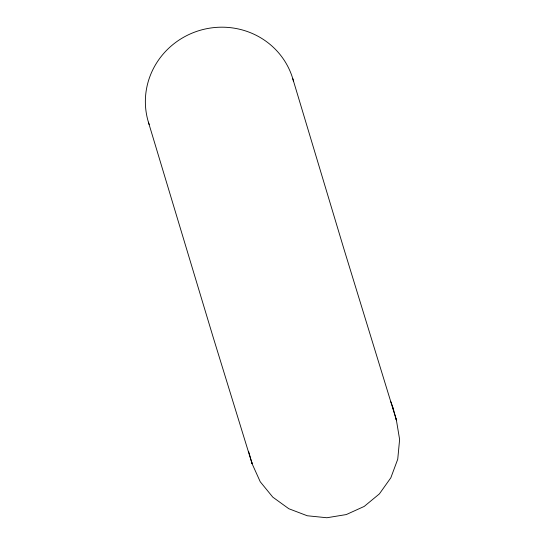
<?xml version="1.0" encoding="UTF-8"?>
<svg xmlns="http://www.w3.org/2000/svg" width="545" height="545" viewBox="0 0 545 545"><rect width="100%" height="100%" fill="white"/><g stroke="black" fill="none" stroke-linecap="round" stroke-linejoin="round"><path stroke-width="0.82" d="M395.343 417.654L396.365 419.916L399.614 439.495L397.734 459.231L390.84 477.774L379.409 493.872L364.217 506.421L346.293 514.562L326.871 517.75L307.271 515.761L288.823 508.73L272.786 497.135L260.251 481.773L252.083 463.686L213.047 336.851L148.417 122.189M392.843 407.537L396.365 419.916L343.936 249.011L292.699 78.412M248.561 451.308L250.53 458.079M250.755 458.883L252.083 463.686L251.81 462.058M149.18 124.539A75.387 72.921 -16.2 0 1 199.743 30.418A75.387 72.921 -16.2 0 1 293.585 81.593M390.622 401.297A75.387 72.921 -16.2 0 1 393.728 410.712"/></g></svg>
